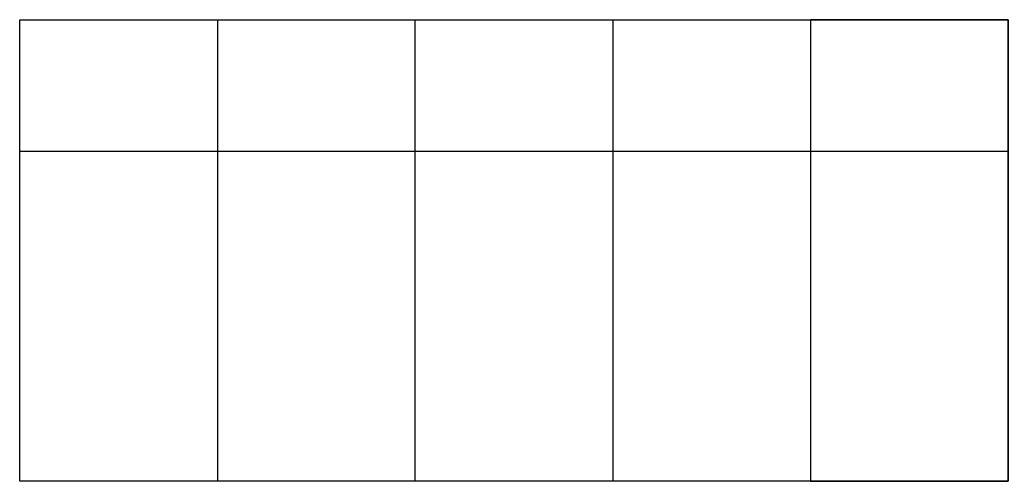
# Model space of a CAD drawing. Header units: millimetres. Extents: x 7 to 22, y -5 to 2.
import ezdxf

# ---------------------------------------------------------------- set-up
doc = ezdxf.new("R2010")
doc.units = ezdxf.units.MM
doc.layers.get('0').update_dxf_attribs({"linetype": 'CONTINUOUS'})

msp = doc.modelspace()

# ---------------------------------------------------------------- linework, layer by layer
for points in [[(7, 2), (22, 2), (19, 2), (19, -5), (22, -5), (22, 2), (22, -5), (7, -5)], [(7, 2), (10, 2), (10, -5), (7, -5)], [(7, 2), (22, 2), (22, 0), (7, 0)], [(13, 2), (16, 2), (16, -5), (13, -5)]]:
    msp.add_lwpolyline(points, close=True)

doc.saveas('drawing.dxf')
